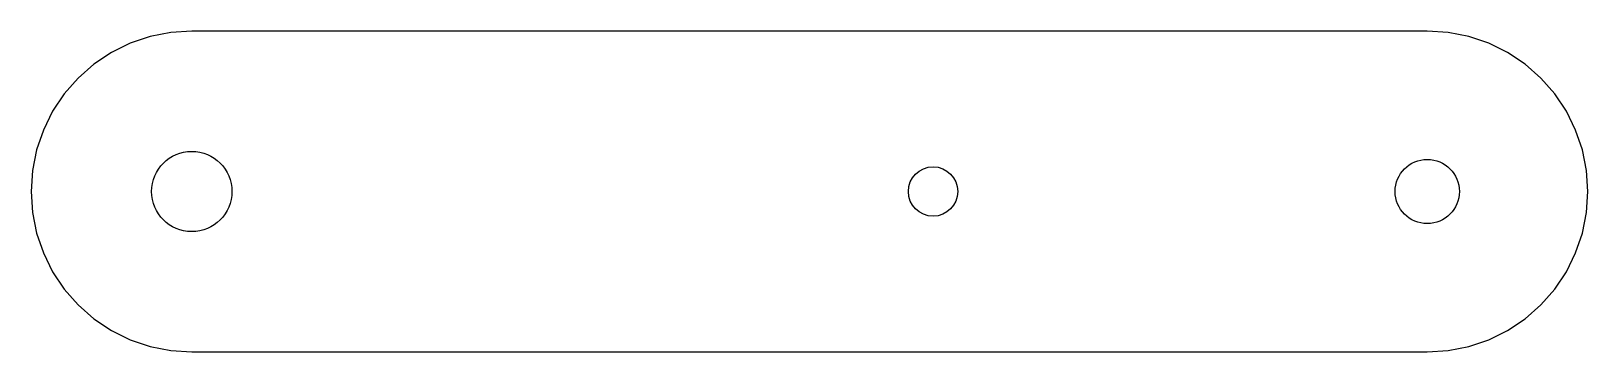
# Model space of a CAD drawing. Header units: millimetres. Extents: x -13 to 113, y -13 to 13.
import ezdxf

# ---------------------------------------------------------------- set-up
doc = ezdxf.new("R2010")
doc.units = ezdxf.units.MM

msp = doc.modelspace()

# ---------------------------------------------------------------- linework, layer by layer
at = {"layer": 'CUT'}
for p, q in [((-1.697, 12.889), (-3.365, 12.557)), ((0, 13), (-1.697, 12.889)), ((100, 13), (0, 13)), ((101.697, 12.889), (100, 13)), ((103.365, 12.557), (101.697, 12.889)), ((-4.975, 12.01), (-6.5, 11.258)), ((-3.365, 12.557), (-4.975, 12.01)), ((104.975, 12.01), (103.365, 12.557)), ((106.5, 11.258), (104.975, 12.01)), ((-7.914, 10.314), (-9.192, 9.192)), ((-6.5, 11.258), (-7.914, 10.314)), ((107.914, 10.314), (106.5, 11.258)), ((109.192, 9.192), (107.914, 10.314)), ((-9.192, 9.192), (-10.314, 7.914)), ((110.314, 7.914), (109.192, 9.192)), ((-10.314, 7.914), (-11.258, 6.5)), ((111.258, 6.5), (110.314, 7.914)), ((-11.258, 6.5), (-12.01, 4.975)), ((112.01, 4.975), (111.258, 6.5)), ((-12.01, 4.975), (-12.557, 3.365)), ((112.557, 3.365), (112.01, 4.975)), ((-12.557, 3.365), (-12.889, 1.697)), ((112.889, 1.697), (112.557, 3.365)), ((-12.889, 1.697), (-13, 0)), ((113, 0), (112.889, 1.697)), ((-13, 0), (-12.889, -1.697)), ((112.889, -1.697), (113, 0)), ((-12.889, -1.697), (-12.557, -3.365)), ((112.557, -3.365), (112.889, -1.697)), ((-12.557, -3.365), (-12.01, -4.975)), ((112.01, -4.975), (112.557, -3.365)), ((-12.01, -4.975), (-11.258, -6.5)), ((111.258, -6.5), (112.01, -4.975)), ((-11.258, -6.5), (-10.314, -7.914)), ((110.314, -7.914), (111.258, -6.5)), ((-10.314, -7.914), (-9.192, -9.192)), ((109.192, -9.192), (110.314, -7.914)), ((-9.192, -9.192), (-7.914, -10.314)), ((107.914, -10.314), (109.192, -9.192)), ((-7.914, -10.314), (-6.5, -11.258)), ((-6.5, -11.258), (-4.975, -12.01)), ((104.975, -12.01), (106.5, -11.258)), ((106.5, -11.258), (107.914, -10.314)), ((-4.975, -12.01), (-3.365, -12.557)), ((-3.365, -12.557), (-1.697, -12.889)), ((101.697, -12.889), (103.365, -12.557)), ((103.365, -12.557), (104.975, -12.01)), ((-1.697, -12.889), (0, -13)), ((0, -13), (100, -13)), ((100, -13), (101.697, -12.889))]:
    msp.add_line(p, q, dxfattribs=at)
for centre, radius in [((0, 0), 3.25), ((100, 0), 2.6), ((60, 0), 2)]:
    msp.add_circle(centre, radius, dxfattribs=at)

doc.saveas('drawing.dxf')
